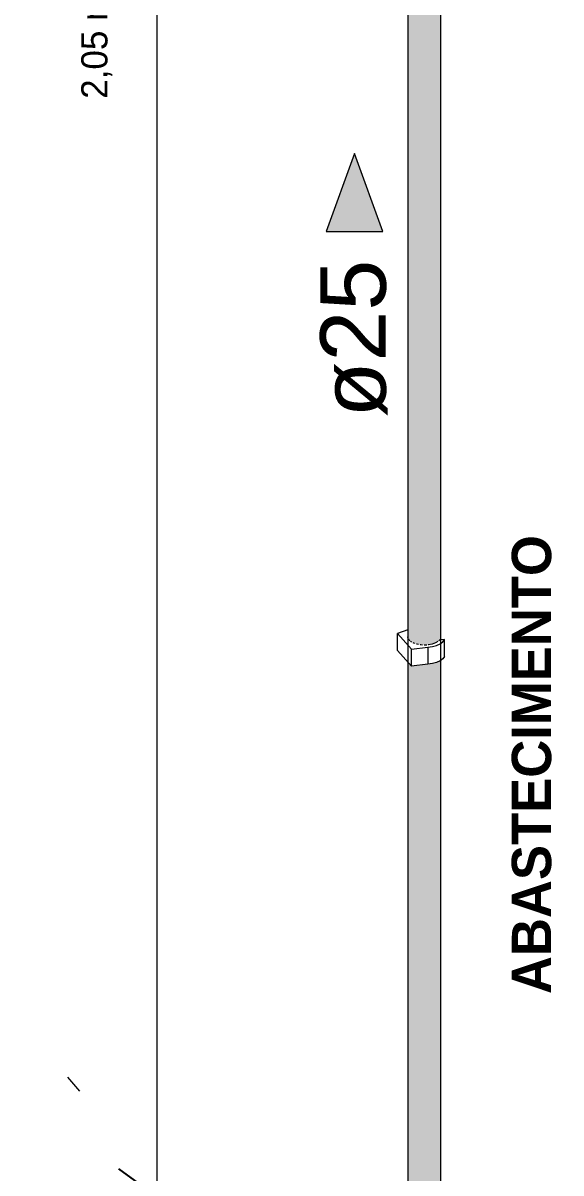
# Model space of a CAD drawing. Header units: metres. Extents: x -24.8 to 3.4, y -2.1 to 25.8.
# Drawn here: x -22.142 to -21.732, y 13.829 to 14.705 of the extents above; entities that cross this region are included whole.
import ezdxf

# ---------------------------------------------------------------- set-up
doc = ezdxf.new("R2010")
doc.units = ezdxf.units.M
doc.linetypes.add('IMPORT-DASHED2 _4_', pattern=[0.375, 0.25, -0.125])
doc.layers.add('1095_ARQ_BASE_dwg', color=7, linetype='Continuous', lineweight=5, true_color=0x767676)
for name, color, linetype, lineweight in [('A-ANNO-DIMS', 7, 'Continuous', 5), ('A-ANNO-DIMS-20', 7, 'Continuous', 5), ('G-ANNO-TEXT', 7, 'Continuous', 5), ('KIRYA - PROJEÇÃO', 7, 'IMPORT-DASHED2 _4_', 5), ('P-PIPE', 7, 'Continuous', 5), ('P-PIPE-IDEN', 7, 'Continuous', 5)]:
    doc.layers.add(name, color=color, linetype=linetype, lineweight=lineweight)
doc.styles.add('Arial', font='arial.ttf', dxfattribs={"height": 0.05})
doc.styles.add('Century Gothic_1', font='GOTHIC.TTF', dxfattribs={"height": 0.02})
doc.styles.add('Century Gothic_B', font='GOTHICB.TTF', dxfattribs={"height": 0.03})
doc.dimstyles.new('Setores_1_mm', dxfattribs={"dimscale": 0.3048, "dimtxt": 0.020883, "dimasz": 0.208333, "dimexe": 0.15748, "dimexo": 0.098425, "dimgap": 0.114829, "dimtad": 1, "dimrnd": 0.01, "dimzin": 0, "dimdsep": 46, "dimtxsty": 'Century Gothic_1', "dimblk1": 'OBLIQUE', "dimblk2": 'OBLIQUE', "dimsah": 1, "dimcen": 0.09, "dimazin": 0, "dimtfac": 1, "dimtdec": 4, "dimtix": 1, "dimtmove": 0, "dimatfit": 3, "dimfxl": 1, "dimtvp": 1, "dimtolj": 1, "dimtzin": 0, "dimarcsym": 2})

# ---------------------------------------------------------------- blocks, each defined once
blk = doc.blocks.new('1095_ARQ_BASE_dwg-3608001-BWC GUARITA')
at = {"layer": 'KIRYA - PROJEÇÃO', "color": 253, "true_color": 0xaaaaaa}
blk.add_line((-21.85117, 13.60943), (-22.10803, 13.90156), dxfattribs=at)
blk = doc.blocks.new('PVC Marrom Soldável_Abraçadeira - Abraçadeira_DN20mm e DN25mm-3601950-BWC GUARITA')
at = {"layer": 'P-PIPE'}
for p, q in [((-21.84863, 14.24267), (-21.85648, 14.23993)), ((-21.85648, 14.23993), (-21.84602, 14.22804)), ((-21.85648, 14.22693), (-21.85648, 14.23993)), ((-21.84845, 14.2362), (-21.84864, 14.2373)), ((-21.84759, 14.23478), (-21.84808, 14.23545)), ((-21.84723, 14.23441), (-21.84759, 14.23478)), ((-21.82771, 14.23269), (-21.83011, 14.23183)), ((-21.82578, 14.23381), (-21.82762, 14.23273)), ((-21.82443, 14.23512), (-21.82509, 14.23438)), ((-21.82066, 14.23528), (-21.82443, 14.23512)), ((-21.82066, 14.22228), (-21.82066, 14.23528)), ((-21.84602, 14.21504), (-21.85648, 14.22693)), ((-21.84602, 14.22804), (-21.83349, 14.22941)), ((-21.84602, 14.21504), (-21.84602, 14.22804)), ((-21.83349, 14.22941), (-21.83349, 14.21642)), ((-21.83349, 14.21642), (-21.84602, 14.21504))]:
    blk.add_line(p, q, dxfattribs=at)
for points in [[(-21.84567, 14.23325, 0), (-21.84609, 14.23351, 0), (-21.84674, 14.23399, 0)], [(-21.84335, 14.2322, 0), (-21.84403, 14.23245, 0), (-21.84475, 14.23277, 0)], [(-21.84058, 14.23146, 0), (-21.84153, 14.23166, 0), (-21.84222, 14.23184, 0)], [(-21.83749, 14.23109, 0), (-21.83873, 14.23119, 0), (-21.83931, 14.23126, 0)], [(-21.83427, 14.23112, 0), (-21.83578, 14.23105, 0), (-21.83621, 14.23105, 0)], [(-21.83349, 14.22941, 0), (-21.82997, 14.22992, 0), (-21.82677, 14.23082, 0), (-21.82406, 14.23206, 0), (-21.82199, 14.23357, 0), (-21.82066, 14.23528, 0)], [(-21.83026, 14.23179, 0), (-21.83286, 14.23127, 0), (-21.83333, 14.23121, 0)], [(-21.82066, 14.22228, 0), (-21.82199, 14.22057, 0), (-21.82406, 14.21906, 0), (-21.82677, 14.21782, 0), (-21.82997, 14.21693, 0), (-21.83349, 14.21642, 0)]]:
    blk.add_polyline3d(points, dxfattribs=at)
blk = doc.blocks.new('Anotacao_Tuboseta - Fluxo 1-2612753-BWC GUARITA')
at = {"layer": 'P-PIPE-IDEN'}
blk.add_hatch(color=256, dxfattribs=at).paths.add_polyline_path([(-21.86767, 14.54644), (-21.91095, 14.54644), (-21.88931, 14.6059)])
for p, q in [((-21.88931, 14.6059), (-21.91095, 14.54644)), ((-21.86767, 14.54644), (-21.88931, 14.6059)), ((-21.91095, 14.54644), (-21.86767, 14.54644))]:
    blk.add_line(p, q, dxfattribs=at)
blk = doc.blocks.new('DIMBLOCK9-BWC GUARITA')
at = {"layer": 'A-ANNO-DIMS-20', "lineweight": 25}
for p, q in [((-22.04004, 15.58666), (-22.06911, 15.60779)), ((-22.04004, 15.58666), (-22.01097, 15.56553)), ((-22.04004, 13.81061), (-22.06911, 13.83174)), ((-22.04004, 13.81061), (-22.01097, 13.78947))]:
    blk.add_line(p, q, dxfattribs=at)
at = {"layer": 'A-ANNO-DIMS-20'}
for p, q in [((-22.04004, 15.58666), (-21.99609, 15.5963)), ((-22.04004, 15.58666), (-22.47452, 15.49138)), ((-22.04004, 15.58666), (-22.04004, 13.81061)), ((-22.04004, 13.81061), (-21.99609, 13.82024)), ((-22.04004, 13.81061), (-22.33309, 13.74634))]:
    blk.add_line(p, q, dxfattribs=at)
at = {"layer": 'A-ANNO-DIMS-20', "color": 0, "insert": (-22.09772, 14.64752), "char_height": 0.02, "width": 0.1058091, "attachment_point": 1, "rotation": 90, "line_spacing_factor": 0.984502, "style": 'Century Gothic_1'}
blk.add_mtext('2,05 m', dxfattribs=at)
blk = doc.blocks.new('_Oblique')
at = {"color": 0, "linetype": 'ByBlock', "lineweight": -2}
blk.add_line((-0.5, -0.5), (0.5, 0.5), dxfattribs=at)

msp = doc.modelspace()

# ---------------------------------------------------------------- hatches: boundary and pattern name
at = {"layer": 'P-PIPE', "true_color": 0x00ffff}
for points in [[(-21.83659, 14.23106), (-21.83662, 15.08244), (-21.84602, 15.08141), (-21.84864, 15.08438), (-21.84845, 14.2362), (-21.84717, 14.23436), (-21.8447, 14.2328), (-21.84275, 14.232), (-21.83873, 14.23119), (-21.83748, 14.23113)], [(-21.83578, 14.23105), (-21.83286, 14.23127), (-21.82947, 14.23206), (-21.82677, 14.23323), (-21.82516, 14.23441), (-21.82418, 14.23513), (-21.82365, 14.23528), (-21.82366, 15.08572), (-21.82421, 15.08536), (-21.82765, 15.08394), (-21.83031, 15.08325), (-21.83659, 15.08245), (-21.83656, 14.23106), (-21.83621, 14.23107)], [(-21.83659, 13.64582), (-21.83664, 14.21607), (-21.84602, 14.21504), (-21.84864, 14.21801), (-21.8485, 13.65112), (-21.84714, 13.6491), (-21.84439, 13.64744), (-21.84271, 13.64675), (-21.83831, 13.64596), (-21.83705, 13.64586)], [(-21.83659, 13.64582), (-21.83206, 13.64621), (-21.83007, 13.64662), (-21.82688, 13.64795), (-21.82546, 13.64884), (-21.82416, 13.65033), (-21.82365, 13.65184), (-21.82366, 14.21935), (-21.82422, 14.21899), (-21.82766, 14.21757), (-21.83033, 14.21688), (-21.83659, 14.21608), (-21.83659, 13.64589)]]:
    msp.add_hatch(color=4, dxfattribs=at).paths.add_polyline_path(points)

# ---------------------------------------------------------------- linework, layer by layer
at = {"layer": 'P-PIPE'}
for p, q in [((-21.84864, 15.64036), (-21.84864, 13.63811)), ((-21.82364, 13.63811), (-21.82364, 15.64036))]:
    msp.add_line(p, q, dxfattribs=at)

# ---------------------------------------------------------------- block references
at = {"layer": '1095_ARQ_BASE_dwg', "color": 253, "true_color": 0xaaaaaa}
msp.add_blockref('1095_ARQ_BASE_dwg-3608001-BWC GUARITA', (0, 0), dxfattribs=at)
at = {"layer": 'P-PIPE'}
msp.add_blockref('PVC Marrom Soldável_Abraçadeira - Abraçadeira_DN20mm e DN25mm-3601950-BWC GUARITA', (0, 0), dxfattribs=at)
at = {"layer": 'P-PIPE-IDEN'}
msp.add_blockref('Anotacao_Tuboseta - Fluxo 1-2612753-BWC GUARITA', (0, 0), dxfattribs=at)

# ---------------------------------------------------------------- texts
at = {"layer": 'G-ANNO-TEXT', "color": 1, "true_color": 0xff0000, "insert": (-21.76944, 13.96499), "char_height": 0.03, "width": 0.4136707, "attachment_point": 1, "rotation": 90, "style": 'Century Gothic_B', "bg_fill": 3, "box_fill_scale": 1.25, "bg_fill_color": 256, "bg_fill_true_color": 13158600, "bg_fill_transparency": 0}
msp.add_mtext('ABASTECIMENTO', dxfattribs=at)
at = {"layer": 'P-PIPE-IDEN', "insert": (-21.91551, 14.40456), "char_height": 0.05, "width": 0.1443038, "attachment_point": 1, "rotation": 90, "style": 'Arial'}
msp.add_mtext('ø25', dxfattribs=at)

# ---------------------------------------------------------------- dimensions: what is measured, and where the dimension line sits
at = {"layer": 'A-ANNO-DIMS'}
dim = msp.add_linear_dim(base=(-22.04004, 13.74031), p1=(-22.50199, 15.48535), p2=(-22.36056, 13.74031), angle=90, dimstyle='Setores_1_mm', override={"dimpost": '<>', "dimfxl": 1.75076}, dxfattribs=at)
dim.commit()
dim.dimension.update_dxf_attribs({"geometry": 'DIMBLOCK9-BWC GUARITA', "text_midpoint": (-22.08529, 14.61283)})

doc.saveas('drawing.dxf')
